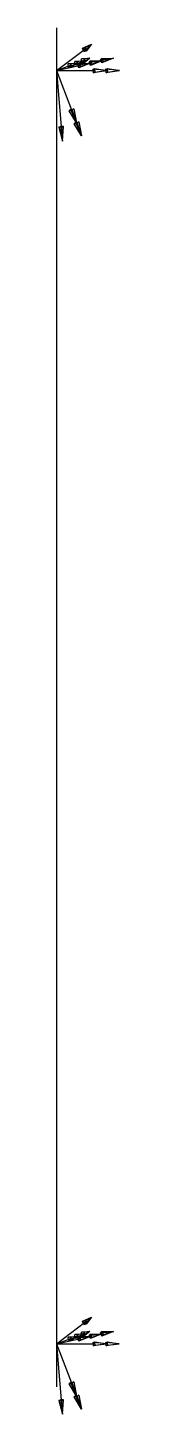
# Model space of a CAD drawing. Header units: millimetres. Extents: x -2356 to 13, y -102 to 102.
# Drawn here: x -2356.1 to -2346.2, y -98.8 to 95 of the extents above.
import ezdxf

# ---------------------------------------------------------------- set-up
doc = ezdxf.new("R2010")
doc.units = ezdxf.units.MM
doc.layers.add('AutoDetect_1_13', color=1, linetype='Continuous')
doc.layers.add('AutoDetect_2_15', color=1, linetype='Continuous')

# ---------------------------------------------------------------- blocks, each defined once
blk = doc.blocks.new('Kontrollpunkt')
at = {"color": 0}
for q in [(0, 6), (8, 0), (0, 0, 4)]:
    blk.add_line((0, 0), q, dxfattribs=at)
for points in [[(0.25, 8, -0.25), (-0.25, 8, -0.25), (-0.25, 8, 0.25), (0, 10, 0), (-0.25, 8, -0.25), (0.25, 8, 0.25), (0, 10, 0), (0.25, 8, -0.25), (0.25, 8, 0.25), (-0.25, 8, 0.25)], [(0.25, 6, -0.25), (-0.25, 6, -0.25), (-0.25, 6, 0.25), (0, 8, 0), (-0.25, 6, -0.25), (0.25, 6, 0.25), (0, 8, 0), (0.25, 6, -0.25), (0.25, 6, 0.25), (-0.25, 6, 0.25)], [(0.25, 0.25, 4), (-0.25, 0.25, 4), (-0.25, -0.25, 4), (0, 0, 6), (-0.25, 0.25, 4), (0.25, -0.25, 4), (0, 0, 6), (0.25, 0.25, 4), (0.25, -0.25, 4), (-0.25, -0.25, 4)], [(0.25, 0.25, 6), (-0.25, 0.25, 6), (-0.25, -0.25, 6), (0, 0, 8), (-0.25, 0.25, 6), (0.25, -0.25, 6), (0, 0, 8), (0.25, 0.25, 6), (0.25, -0.25, 6), (-0.25, -0.25, 6)], [(0.25, 0.25, 8), (-0.25, 0.25, 8), (-0.25, -0.25, 8), (0, 0, 10), (-0.25, 0.25, 8), (0.25, -0.25, 8), (0, 0, 10), (0.25, 0.25, 8), (0.25, -0.25, 8), (-0.25, -0.25, 8)], [(8, 0.25, -0.25), (8, 0.25, 0.25), (8, -0.25, 0.25), (10, 0, 0), (8, 0.25, 0.25), (8, -0.25, -0.25), (10, 0, 0), (8, 0.25, -0.25), (8, -0.25, -0.25), (8, -0.25, 0.25)]]:
    blk.add_polyline3d(points, dxfattribs=at)

msp = doc.modelspace()

# ---------------------------------------------------------------- linework, layer by layer
at = {"layer": 'AutoDetect_1_13', "color": 1}
msp.add_line((-2355.81, 95, -450), (-2355.81, -95, -450), dxfattribs=at)
at = {"layer": 'AutoDetect_2_15', "color": 1}
msp.add_line((-2355.81, 95, -450), (-2355.81, -95, -450), dxfattribs=at)

# ---------------------------------------------------------------- block references
at = {"layer": 'AutoDetect_1_13', "color": 1, "extrusion": (0.796726, 0.173648, -0.578856), "rotation": 75.07475869879772}
for p in [(588.64, -1688.37, -1601), (414.72, -1710.31, -1631.91)]:
    msp.add_blockref('Kontrollpunkt', p, dxfattribs=at)
at = {"layer": 'AutoDetect_2_15', "color": 2, "extrusion": (0.467998, 0.173648, 0.866501), "rotation": 162.1768376320096}
for p in [(902.96, 1662.36, -1476.98), (736.08, 1716.02, -1507.89)]:
    msp.add_blockref('Kontrollpunkt', p, dxfattribs=at)

doc.saveas('drawing.dxf')
